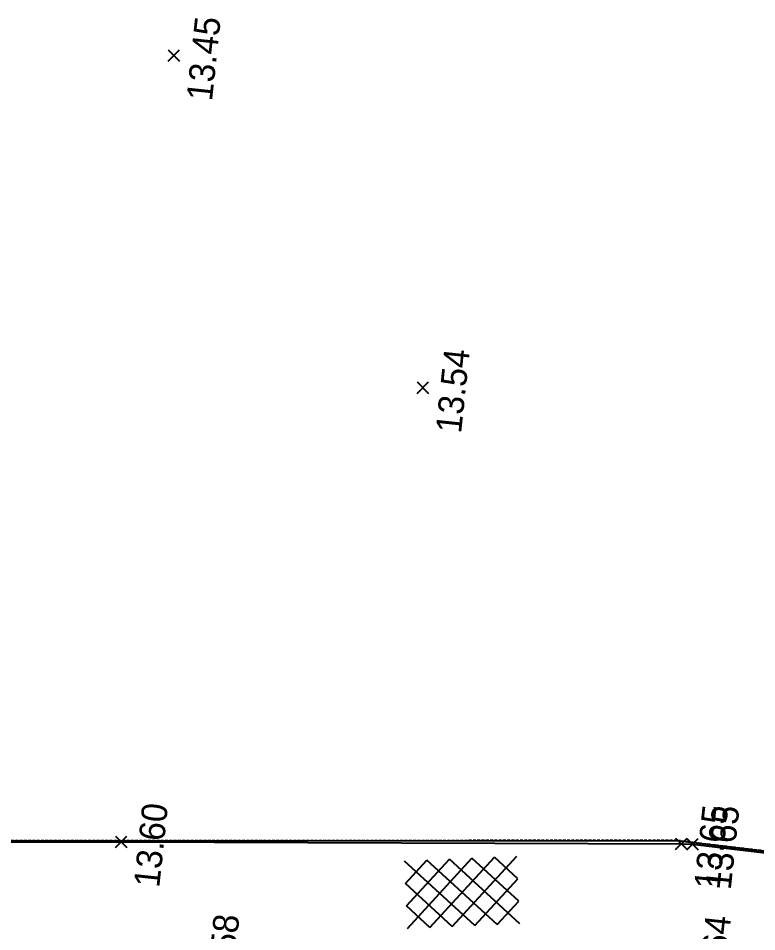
# Model space of a CAD drawing. Header units: millimetres. Extents: x 1073475 to 2890243, y -1340830 to -367733.
# Drawn here: x 2541080 to 2554028, y -432928 to -416905 of the extents above; entities that cross this region are included whole.
import ezdxf
from ezdxf.enums import TextEntityAlignment as Align
from ezdxf.xclip import XClip

# ---------------------------------------------------------------- set-up
doc = ezdxf.new("R2010")
doc.units = ezdxf.units.MM
doc.header["$LTSCALE"] = 50
doc.header["$XCLIPFRAME"] = 2
doc.header["$PDMODE"] = 3
doc.header["$PDSIZE"] = 100
doc.linetypes.add('ANYANG3', pattern=[3, 2, -1])
doc.linetypes.add('PHANTOM', pattern=[63.5, 31.75, -6.35, 6.35, -6.35, 6.35, -6.35])
for name, color, linetype in [('SITE', 7, 'PHANTOM'), ('보도', 7, 'Continuous'), ('보도블럭', 7, 'Continuous'), ('연속지적도', 32, 'Continuous'), ('측량점_높이', 8, 'Continuous'), ('측량점_심볼', 7, 'Continuous')]:
    doc.layers.add(name, color=color, linetype=linetype)
doc.styles.add('굴림체', font='')
doc.styles.get('굴림체').set_extended_font_data('Dotum')

# ---------------------------------------------------------------- blocks, each defined once
blk = doc.blocks.new('A$405090834614')
at = {"layer": 'SITE', "color": 251, "linetype": 'ANYANG3', "ltscale": 0.5}
for p, q in [((136288, 105044), (134628, 120624)), ((136118, 92684), (136288, 105044))]:
    blk.add_line(p, q, dxfattribs=at)
at = {"layer": '보도', "color": 251}
for p, q in [((134015, 126206), (135237, 114733)), ((135237, 114733), (135237, 114733)), ((135237, 114733), (136239, 104961)), ((136239, 104961), (136254, 104764)), ((136254, 104764), (136155, 96645))]:
    blk.add_line(p, q, dxfattribs=at)
at = {"layer": '보도블럭', "color": 251}
for p, q in [((134431, 108412), (135427, 109756)), ((134315, 109192), (134647, 109640)), ((134373, 108802), (135037, 109698)), ((134647, 109640), (135543, 108976)), ((135037, 109698), (135485, 109366)), ((134257, 109582), (135601, 108586)), ((134489, 108022), (135485, 109366)), ((134315, 109192), (135659, 108196)), ((134547, 107632), (135543, 108976)), ((134373, 108802), (135717, 107806)), ((134937, 107690), (135601, 108586)), ((134431, 108412), (135327, 107748)), ((135327, 107748), (135659, 108196)), ((134489, 108022), (134937, 107690))]:
    blk.add_line(p, q, dxfattribs=at)
at = {"layer": '연속지적도', "color": 251}
for p, q in [((134628, 120624), (136288, 105044)), ((136288, 105044), (136117, 92685))]:
    blk.add_line(p, q, dxfattribs=at)
at = {"layer": '측량점_심볼', "color": 251}
for p in [(149052, 115268), (135237, 114733), (143718, 110310), (136239, 104961), (136254, 104764)]:
    blk.add_point(p, dxfattribs=at)
at = {"layer": '측량점_높이', "color": 251, "style": '굴림체'}
for s, p in [('13.45', (149052, 114968)), ('13.60', (135237, 114433)), ('13.58', (133434, 112981)), ('13.54', (143718, 110010)), ('13.65', (136239, 104661)), ('13.65', (136254, 104464)), ('13.64', (134320, 104408))]:
    blk.add_text(s, height=450, dxfattribs=at).set_placement(p, align=Align.TOP_CENTER)

msp = doc.modelspace()

# ---------------------------------------------------------------- block references
ref = msp.add_blockref('A$405090834614', (2642714.3, -577934.3), dxfattribs=dict(rotation=83.9464212542183))
XClip(ref).set_block_clipping_path([(104661.0409256864, 187029.200860789), (115795.371209384, 82037.659728932), (199028.6359362481, 90864.5294945205), (187894.3056525505, 195856.0706263776)])

doc.saveas('drawing.dxf')
